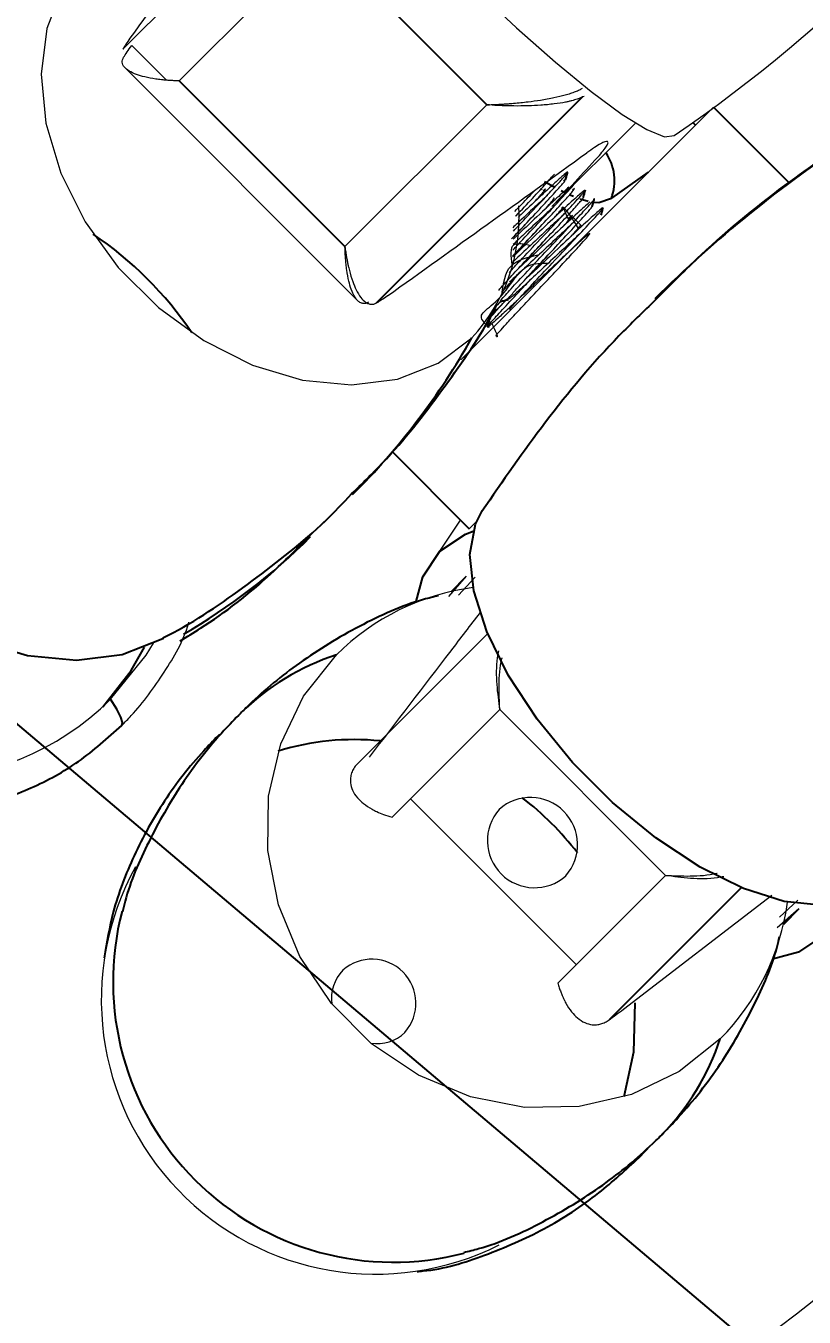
# Model space of a CAD drawing. Header units: millimetres. Extents: x -635 to 515, y -448 to 489.
# Drawn here: x 103.59 to 128.41, y -394.8 to -353.64 of the extents above; entities that cross this region are included whole.
import ezdxf

# ---------------------------------------------------------------- set-up
doc = ezdxf.new("R2010")
doc.units = ezdxf.units.MM
doc.header["$PDSIZE"] = -1
doc.dimstyles.new('ISO-25', dxfattribs={"dimtxt": 2.5, "dimasz": 2.5, "dimexe": 1.25, "dimexo": 0.625, "dimtad": 1, "dimtxsty": 'Standard', "dimcen": 2.5, "dimadec": 0, "dimazin": 0, "dimtfac": 1, "dimtmove": 0, "dimatfit": 3, "dimfxl": 0, "dimarcsym": 0})

# ---------------------------------------------------------------- blocks, each defined once
blk = doc.blocks.new('*D4')
at = {"color": 0, "lineweight": -2, "transparency": 16777216}
for p, q in [((-200.654, -72.75), (-224.205, -100.64)), ((-221.037, -102.007), (-34.947, -259.146)), ((159.588, -423.416), (-26.502, -266.277)), ((185.016, -398.421), (161.465, -426.311))]:
    blk.add_line(p, q, dxfattribs=at)
at = {"color": 0, "transparency": 16777216}
for points in [[(-220.682, -101.586), (-221.392, -102.427), (-223.56, -99.876)], [(159.943, -422.996), (159.233, -423.837), (162.11, -425.547)]]:
    blk.add_solid(points, dxfattribs=at)
at = {"layer": 'Defpoints', "color": 0, "transparency": 16777216}
for p in [(-200.009, -71.986), (-223.56, -99.876), (185.661, -397.657)]:
    blk.add_point(p, dxfattribs=at)
at = {"color": 0, "transparency": 16777216, "insert": (-30.725, -262.712), "char_height": 3.5, "attachment_point": 5}
blk.add_mtext('504,78', dxfattribs=at)

msp = doc.modelspace()

# ---------------------------------------------------------------- linework, layer by layer
at = {"color": 144, "linetype": 'Continuous', "lineweight": 18}
for p, q in [((106.689, -354.383), (113.269, -347.803)), ((113.009, -350.87), (108.485, -355.393)), ((108.071, -355.361), (106.972, -354.261)), ((106.772, -354.993), (114.17, -362.391)), ((121.36, -355.894), (121.394, -355.876)), ((118.293, -356.154), (113.77, -360.678)), ((125.521, -356.228), (117.465, -364.284)), ((120.366, -359.403), (123.032, -356.738)), ((120.804, -358.541), (120.74, -358.59)), ((120.142, -358.913), (120.012, -359.025)), ((120.024, -358.839), (120.055, -358.869)), ((121.087, -358.824), (121.024, -358.872)), ((120.406, -359.21), (120.339, -359.27)), ((120.473, -359.185), (120.457, -359.191)), ((120.765, -359.441), (120.629, -359.548)), ((119.147, -360.372), (119.591, -359.896)), ((118.632, -362.538), (118.763, -362.394)), ((112.652, -369.892), (113.11, -369.444)), ((116.8, -370.389), (117.459, -369.397)), ((117.963, -369.443), (117.734, -369.672)), ((117.636, -371.185), (117.07, -371.833)), ((117.636, -371.185), (117.143, -371.678)), ((117.391, -371.785), (117.925, -371.209)), ((118.319, -373.018), (114.099, -377.238)), ((115.275, -378.868), (118.706, -375.436)), ((123.991, -380.721), (118.706, -375.436)), ((121.147, -383.565), (115.862, -378.28)), ((120.559, -384.153), (123.991, -380.721)), ((122.649, -384.989), (127.384, -381.356)), ((127.628, -382.05), (128.208, -381.511)), ((128.242, -381.792), (127.553, -382.393))]:
    msp.add_line(p, q, dxfattribs=at)
at = {"color": 7, "linetype": 'Continuous', "lineweight": 25}
for p, q in [((118.293, -356.154), (113.009, -350.87)), ((108.485, -355.393), (113.77, -360.678)), ((114.78, -362.474), (121.36, -355.894)), ((124.863, -356.72), (124.947, -356.803)), ((123.441, -358.308), (122.265, -359.137)), ((120.662, -358.892), (120.808, -358.962)), ((120.922, -359.014), (121.061, -359.072)), ((121.27, -359.151), (121.53, -359.226)), ((115.285, -367.223), (117.734, -369.672)), ((128.242, -381.792), (127.749, -382.284)), ((123.148, -389.714), (123.524, -389.32))]:
    msp.add_line(p, q, dxfattribs=at)
at = {"color": 8, "linetype": 'Continuous', "lineweight": 25}
for p, q in [((127.925, -358.632), (125.531, -356.238)), ((126.41, -381.108), (122.19, -385.328))]:
    msp.add_line(p, q, dxfattribs=at)
at = {"color": 144, "linetype": 'Continuous', "lineweight": 18, "flags": 128}
for points in [[(112.028, -344.896), (111.987, -345.205), (112.216, -345.767), (112.703, -346.558), (113.429, -347.545), (114.361, -348.683), (115.458, -349.923), (116.673, -351.211), (117.952, -352.49), (119.24, -353.705), (120.48, -354.802), (121.618, -355.734), (122.605, -356.46), (123.396, -356.947), (123.958, -357.176), (124.267, -357.135)], [(105.578, -351.346), (104.768, -352.424), (104.261, -353.721), (104.079, -355.183), (104.23, -356.744), (104.707, -358.337), (105.489, -359.892), (106.544, -361.34), (107.823, -362.619), (109.271, -363.674), (110.826, -364.456), (112.419, -364.933), (113.98, -365.084), (115.442, -364.902), (116.739, -364.395), (117.817, -363.585)], [(106.296, -375.106), (107.434, -373.701), (107.666, -373.322)], [(125.737, -385.929), (124.425, -386.974), (122.902, -387.706), (121.236, -388.092), (119.499, -388.117), (117.768, -387.779), (116.117, -387.092), (114.619, -386.087), (113.34, -384.808), (112.335, -383.31), (111.648, -381.659), (111.31, -379.928), (111.335, -378.191), (111.721, -376.525), (112.453, -375.003), (113.498, -373.69)]]:
    msp.add_lwpolyline(points, dxfattribs=at)
at = {"color": 7, "linetype": 'Continuous', "lineweight": 25, "flags": 128}
for points in [[(120.134, -358.606), (120.341, -358.723), (120.447, -358.781)], [(121.705, -359.259), (121.864, -359.27), (122.265, -359.137)], [(96.005, -361.179), (95.995, -361.197), (95.487, -362.495), (95.305, -363.956), (95.456, -365.518), (95.933, -367.11), (96.716, -368.665), (97.77, -370.114), (99.049, -371.393), (100.498, -372.447), (102.053, -373.23), (103.645, -373.707), (105.207, -373.858), (106.668, -373.676), (107.966, -373.168), (107.989, -373.156)], [(130.324, -381.284), (129.902, -381.496), (128.938, -381.67), (127.78, -381.549), (126.479, -381.137), (125.093, -380.454), (123.681, -379.528), (122.305, -378.401), (121.026, -377.122), (119.899, -375.746), (118.973, -374.334), (118.29, -372.948), (117.879, -371.647), (117.757, -370.489), (117.931, -369.525), (118.142, -369.104)], [(116.8, -370.389), (117.61, -369.846), (117.858, -369.753)], [(116.036, -371.985), (116.257, -371.199), (116.8, -370.389)], [(106.049, -375.343), (106.95, -374.185), (107.379, -373.447)], [(110.444, -375.549), (110.437, -375.555), (110.341, -375.653)], [(109.709, -376.283), (109.713, -376.279), (109.778, -376.215)], [(129.038, -382.628), (128.228, -383.17), (127.4, -383.397)], [(123.013, -384.783), (122.975, -386.354), (122.667, -387.784)], [(123.879, -388.983), (123.872, -388.99), (123.807, -389.055)]]:
    msp.add_lwpolyline(points, dxfattribs=at)
at = {"color": 8, "linetype": 'Continuous', "lineweight": 25, "flags": 128}
msp.add_lwpolyline([(106.652, -375.946), (106.652, -375.946), (106.675, -375.848), (106.624, -375.675), (106.497, -375.427), (106.296, -375.106)], dxfattribs=at)
at = {"color": 144, "linetype": 'Continuous', "lineweight": 18}
for centre, radius, start, end in [((95.953, -315.863), 50.05, 304.4515, 325.5485), ((111.047, -372.54), 28, 135, 315), ((113.709, -359.758), 5.614, 317.03, 3.8987), ((100.18, -368.983), 8.654, 135.0304, 314.9696), ((118.868, -379.1), 7.623, 97.6166, 134.7843), ((119.685, -379.742), 1.503, 318.5238, 131.4762), ((119.816, -379.611), 1.503, 138.5238, 311.4762), ((114.754, -384.68), 8.753, 151.0815, 296.7263), ((120.327, -380.559), 7.623, 315.2157, 352.3834), ((114.631, -384.796), 1.403, 318.5238, 131.4762), ((114.616, -384.633), 1.275, 135.8348, 188.7959), ((114.794, -384.811), 1.275, 261.2041, 314.1652)]:
    msp.add_arc(centre, radius, start, end, dxfattribs=at)
at = {"color": 8, "linetype": 'Continuous', "lineweight": 25}
for centre, radius, start, end in [((117.075, -371.647), 23.33, 119.5246, 135.0117), ((151.864, -390.717), 40.014, 123.1981, 134.839), ((97.516, -352.088), 23.331, 315.0053, 330.4754), ((98.821, -356.054), 19.604, 299.9986, 314.9726), ((115.96, -381.177), 7.881, 108.2049, 134.4267), ((118.25, -383.467), 7.881, 315.5809, 341.795)]:
    msp.add_arc(centre, radius, start, end, dxfattribs=at)
at = {"color": 7, "linetype": 'Continuous', "lineweight": 25}
for centre, radius, start, end in [((120.759, -358.579), 1.606, 339.6585, 34.0453), ((99.286, -369.877), 11.565, 33.9159, 56.0841), ((114.064, -384.556), 8.163, 84.1479, 107.2532), ((113.763, -385.664), 9.331, 37.3555, 52.6445), ((115.311, -384.116), 8.936, 165.3968, 284.64)]:
    msp.add_arc(centre, radius, start, end, dxfattribs=at)
at = {"color": 144, "linetype": 'Continuous', "lineweight": 18}
for points, knots in [([(111.476, -347.682), (110.715, -348.74), (109.193, -350.856), (107.675, -352.976), (106.916, -354.036)], [0, 0, 0, 0, 0.5, 1, 1, 1, 1]), ([(108.485, -355.393), (108.429, -355.391), (108.321, -355.388), (108.171, -355.38), (108.038, -355.37), (107.923, -355.359), (107.824, -355.347), (107.64, -355.322), (107.396, -355.276), (107.106, -355.191), (106.882, -355.088), (106.747, -354.978), (106.686, -354.882), (106.666, -354.802), (106.672, -354.721), (106.7, -354.667), (106.713, -354.64)], [0, 0, 0, 0, 0.053549, 0.102357, 0.146423, 0.185747, 0.22033, 0.250172, 0.383563, 0.499569, 0.631341, 0.749409, 0.815696, 0.8793, 0.940595, 1, 1, 1, 1]), ([(118.293, -356.154), (118.353, -356.153), (118.467, -356.15), (118.632, -356.143), (118.783, -356.135), (118.918, -356.126), (119.038, -356.117), (119.266, -356.099), (119.59, -356.064), (120.024, -356.004), (120.426, -355.93), (120.746, -355.855), (120.97, -355.789), (121.123, -355.734), (121.253, -355.68), (121.317, -355.643), (121.349, -355.624)], [0, 0, 0, 0, 0.053546, 0.10235, 0.146412, 0.185733, 0.220314, 0.250155, 0.383549, 0.499557, 0.631333, 0.749403, 0.815692, 0.879297, 0.940594, 1, 1, 1, 1]), ([(121.36, -355.894), (121.342, -355.904), (121.307, -355.923), (121.244, -355.951), (121.173, -355.978), (121.093, -356.003), (121.004, -356.028), (120.906, -356.051), (120.728, -356.088), (120.435, -356.134), (120.032, -356.171), (119.596, -356.193), (119.23, -356.196), (118.905, -356.19), (118.617, -356.179), (118.408, -356.163), (118.293, -356.154)], [0, 0, 0, 0, 0.033608, 0.067817, 0.10271, 0.138368, 0.174869, 0.212286, 0.250688, 0.368489, 0.500512, 0.616353, 0.749899, 0.814266, 0.897633, 1, 1, 1, 1]), ([(121.834, -357.82), (121.966, -357.675), (122.06, -357.556), (122.138, -357.431), (122.154, -357.397), (122.163, -357.348), (122.157, -357.332), (122.124, -357.32), (122.096, -357.324), (122.022, -357.349), (121.975, -357.37), (121.862, -357.432), (121.796, -357.472), (121.65, -357.568), (121.569, -357.623), (121.481, -357.687)], [0, 0, 0, 0, 0.25, 0.25, 0.375, 0.375, 0.5, 0.5, 0.625, 0.625, 0.75, 0.75, 0.875, 0.875, 1, 1, 1, 1]), ([(115.127, -362.247), (116.187, -361.488), (118.307, -359.97), (120.423, -358.448), (121.481, -357.687)], [0, 0, 0, 0, 0.5, 1, 1, 1, 1]), ([(121.834, -357.82), (121.591, -358.086), (121.105, -358.618), (120.612, -359.142), (120.366, -359.403)], [0, 0, 0, 0, 0.501065, 1, 1, 1, 1]), ([(119.082, -360.433), (119.225, -360.28), (119.543, -359.942), (120.051, -359.402), (120.485, -358.929), (120.779, -358.604), (120.795, -358.562), (120.804, -358.541)], [0, 0, 0, 0, 0.169778, 0.375831, 0.587275, 0.790383, 1, 1, 1, 1]), ([(119.148, -360.179), (119.204, -360.119), (119.399, -359.912), (119.755, -359.537), (120.167, -359.098), (120.51, -358.727), (120.755, -358.458), (120.881, -358.307), (120.874, -358.285), (120.734, -358.398), (120.477, -358.632), (120.117, -358.965), (119.705, -359.35), (119.418, -359.623), (119.289, -359.744)], [0, 0, 0, 0, 0.03457, 0.121446, 0.211873, 0.302586, 0.389889, 0.478289, 0.569298, 0.659054, 0.745674, 0.835543, 0.926525, 1, 1, 1, 1]), ([(119.211, -359.711), (119.218, -359.704), (119.399, -359.511), (119.766, -359.121), (120.214, -358.635), (120.372, -358.455), (120.45, -358.366)], [0, 0, 0, 0, 0.012102, 0.340103, 0.676687, 1, 1, 1, 1]), ([(119.004, -361.502), (119.115, -361.382), (119.395, -361.08), (120.003, -360.439), (120.659, -359.744), (121.162, -359.198), (121.433, -358.9), (121.408, -358.906), (121.4, -358.907)], [0, 0, 0, 0, 0.1292188, 0.3256262, 0.5220485, 0.7222521, 0.915518, 1, 1, 1, 1]), ([(121.392, -358.892), (121.311, -358.96), (121.148, -359.099), (120.578, -359.629), (119.9, -360.266), (119.362, -360.778), (119.145, -360.98), (119.115, -361.007)], [0, 0, 0, 0, 0.23802, 0.481185, 0.724564, 0.962407, 1, 1, 1, 1]), ([(119.116, -360.984), (119.167, -360.928), (119.364, -360.715), (119.802, -360.25), (120.332, -359.687), (120.768, -359.212), (121.061, -358.887), (121.078, -358.845), (121.087, -358.824)], [0, 0, 0, 0, 0.065008, 0.250922, 0.436836, 0.627614, 0.810871, 1, 1, 1, 1]), ([(119.124, -360.788), (119.228, -360.677), (119.528, -360.357), (120.112, -359.744), (120.688, -359.124), (121.083, -358.695), (121.117, -358.637), (121.133, -358.61)], [0, 0, 0, 0, 0.119449, 0.345778, 0.581114, 0.809001, 1, 1, 1, 1]), ([(120.912, -358.779), (120.796, -358.884), (120.543, -359.114), (119.913, -359.702), (119.393, -360.198), (119.161, -360.415), (119.138, -360.438)], [0, 0, 0, 0, 0.289023, 0.632236, 0.962416, 1, 1, 1, 1]), ([(119.188, -359.554), (119.335, -359.398), (119.566, -359.155), (119.76, -358.947), (119.83, -358.872)], [0, 0, 0, 0, 0.639628, 1, 1, 1, 1]), ([(119.848, -359.218), (119.969, -359.084), (120.161, -358.872), (120.184, -358.82), (120.118, -358.87), (120.087, -358.894)], [0, 0, 0, 0, 0.475631, 0.755907, 1, 1, 1, 1]), ([(118.685, -362.075), (118.685, -362.062), (118.725, -362.009), (118.832, -361.886), (118.874, -361.839), (118.973, -361.729), (119.031, -361.665), (119.226, -361.452), (119.385, -361.28), (119.726, -360.914), (119.908, -360.721), (120.251, -360.357), (120.43, -360.166), (120.761, -359.81), (120.912, -359.646), (121.092, -359.448), (121.144, -359.39), (121.233, -359.291), (121.269, -359.25), (121.357, -359.145), (121.383, -359.106), (121.37, -359.107)], [0, 0, 0, 0, 0.125, 0.125, 0.1875, 0.1875, 0.25, 0.25, 0.375, 0.375, 0.5, 0.5, 0.625, 0.625, 0.75, 0.75, 0.8125, 0.8125, 0.875, 0.875, 1, 1, 1, 1]), ([(118.762, -362.396), (118.748, -362.407), (118.679, -362.458), (118.855, -362.251), (119.272, -361.799), (119.889, -361.139), (120.569, -360.424), (121.187, -359.763), (121.588, -359.325), (121.767, -359.12), (121.719, -359.154), (121.719, -359.154)], [0, 0, 0, 0, 0.036732, 0.174991, 0.310585, 0.450601, 0.585259, 0.724866, 0.861573, 0.998638, 1, 1, 1, 1]), ([(120.227, -359.042), (120.099, -359.16), (119.816, -359.42), (119.4, -359.812), (119.169, -360.029), (119.12, -360.075)], [0, 0, 0, 0, 0.394963, 0.871772, 1, 1, 1, 1]), ([(121.579, -359.253), (121.461, -359.36), (121.22, -359.576), (120.583, -360.171), (119.877, -360.841), (119.463, -361.229), (119.261, -361.418)], [0, 0, 0, 0, 0.249796, 0.509501, 0.760476, 1, 1, 1, 1]), ([(120.134, -359.498), (120.15, -359.481), (120.253, -359.369), (120.37, -359.238), (120.468, -359.115), (120.44, -359.127), (120.425, -359.133)], [0, 0, 0, 0, 0.056009, 0.361876, 0.677773, 1, 1, 1, 1]), ([(121.015, -359.766), (120.911, -359.624), (120.628, -359.235), (120.798, -359.602), (120.906, -359.836)], [0, 0, 0, 0, 0.364563, 1, 1, 1, 1]), ([(118.967, -362.358), (118.968, -362.345), (119.008, -362.292), (119.115, -362.169), (119.157, -362.122), (119.256, -362.011), (119.314, -361.948), (119.509, -361.735), (119.668, -361.563), (120.009, -361.197), (120.191, -361.003), (120.534, -360.64), (120.713, -360.449), (121.044, -360.093), (121.195, -359.929), (121.375, -359.731), (121.427, -359.673), (121.516, -359.574), (121.552, -359.533), (121.64, -359.428), (121.666, -359.389), (121.652, -359.39)], [0, 0, 0, 0, 0.125, 0.125, 0.1875, 0.1875, 0.25, 0.25, 0.375, 0.375, 0.5, 0.5, 0.625, 0.625, 0.75, 0.75, 0.8125, 0.8125, 0.875, 0.875, 1, 1, 1, 1]), ([(119.049, -362.674), (119.035, -362.679), (119, -362.69), (119.287, -362.372), (119.799, -361.819), (120.459, -361.118), (121.132, -360.41), (121.664, -359.834), (121.977, -359.491), (121.969, -359.478), (121.966, -359.473)], [0, 0, 0, 0, 0.095227, 0.230636, 0.369652, 0.508014, 0.643967, 0.784192, 0.919062, 1, 1, 1, 1]), ([(120.77, -359.629), (120.648, -359.741), (120.37, -359.997), (119.834, -360.501), (119.371, -360.937), (119.164, -361.127), (119.108, -361.179)], [0, 0, 0, 0, 0.24702, 0.563456, 0.879892, 1, 1, 1, 1]), ([(120.4, -359.426), (120.306, -359.513), (120.056, -359.743), (119.588, -360.185), (119.269, -360.483), (119.131, -360.613)], [0, 0, 0, 0, 0.254451, 0.677444, 1, 1, 1, 1]), ([(121.979, -359.442), (121.912, -359.496), (121.777, -359.605), (121.24, -360.104), (120.572, -360.731), (119.952, -361.321), (119.656, -361.596), (119.552, -361.692)], [0, 0, 0, 0, 0.21986, 0.44084, 0.66524, 0.882258, 1, 1, 1, 1]), ([(120.417, -359.78), (120.46, -359.734), (120.584, -359.599), (120.698, -359.467), (120.756, -359.384), (120.702, -359.422), (120.675, -359.441)], [0, 0, 0, 0, 0.146548, 0.423096, 0.710486, 1, 1, 1, 1]), ([(120.71, -360.052), (120.802, -359.951), (121, -359.732), (121.056, -359.644), (120.928, -359.752), (120.874, -359.797)], [0, 0, 0, 0, 0.334662, 0.718813, 1, 1, 1, 1]), ([(121.324, -360.023), (121.15, -359.848), (120.867, -359.564), (121.113, -359.951), (121.209, -360.1)], [0, 0, 0, 0, 0.614055, 1, 1, 1, 1]), ([(121.053, -359.911), (120.932, -360.023), (120.654, -360.278), (120.11, -360.791), (119.556, -361.311), (119.162, -361.675), (119.039, -361.785), (119.014, -361.806)], [0, 0, 0, 0, 0.192413, 0.438484, 0.684555, 0.937064, 1, 1, 1, 1]), ([(119.116, -360.989), (119.202, -360.898), (119.47, -360.613), (119.71, -360.355), (119.874, -360.179)], [0, 0, 0, 0, 0.320711, 1, 1, 1, 1]), ([(120.98, -360.349), (121.004, -360.323), (121.167, -360.146), (121.312, -359.979), (121.282, -359.984), (121.266, -359.987)], [0, 0, 0, 0, 0.080314, 0.530957, 1, 1, 1, 1]), ([(118.458, -363.131), (118.531, -363.291), (118.678, -363.613), (118.549, -363.516), (118.684, -363.406), (118.906, -363.148), (119.237, -362.793), (119.642, -362.359), (120.083, -361.893), (120.524, -361.429), (120.929, -360.996), (121.259, -360.638), (121.488, -360.385), (121.597, -360.25), (121.572, -360.247), (121.416, -360.377), (121.145, -360.624), (120.773, -360.969), (120.331, -361.383), (119.864, -361.826), (119.402, -362.263), (118.978, -362.659), (118.637, -362.973), (118.403, -363.183), (118.29, -363.27), (118.312, -363.217), (118.524, -362.975), (118.949, -362.515), (119.369, -362.066), (119.621, -361.8), (119.673, -361.745)], [0, 0, 0, 0, 0.035242, 0.071208, 0.106735, 0.140976, 0.176453, 0.212431, 0.247385, 0.281887, 0.317741, 0.353495, 0.387846, 0.423013, 0.459013, 0.494316, 0.5286, 0.564269, 0.600178, 0.634823, 0.669615, 0.705562, 0.741146, 0.775396, 0.810809, 0.846798, 0.893004, 0.939828, 0.987502, 1, 1, 1, 1]), ([(121.288, -360.238), (121.182, -360.336), (120.919, -360.578), (120.395, -361.072), (119.829, -361.603), (119.355, -362.039), (119.03, -362.333), (118.988, -362.349), (118.967, -362.358)], [0, 0, 0, 0, 0.119628, 0.294681, 0.469734, 0.649368, 0.821919, 1, 1, 1, 1]), ([(119.106, -361.254), (119.07, -360.984), (119.004, -360.484), (119.473, -360.59), (119.688, -360.638)], [0, 0, 0, 0, 0.540971, 1, 1, 1, 1]), ([(119.261, -361.418), (119.394, -361.277), (119.709, -360.942), (119.993, -360.638), (120.157, -360.462)], [0, 0, 0, 0, 0.420757, 1, 1, 1, 1]), ([(113.77, -360.678), (113.778, -360.735), (113.792, -360.844), (113.817, -360.995), (113.841, -361.129), (113.865, -361.246), (113.888, -361.346), (113.934, -361.532), (114.009, -361.779), (114.132, -362.072), (114.269, -362.3), (114.403, -362.437), (114.516, -362.499), (114.606, -362.52), (114.695, -362.514), (114.752, -362.487), (114.78, -362.474)], [0, 0, 0, 0, 0.0535699, 0.1023896, 0.1464573, 0.1857731, 0.2203384, 0.2501562, 0.3836992, 0.4995629, 0.6315826, 0.7494072, 0.8159336, 0.8796052, 0.9408167, 1, 1, 1, 1]), ([(114.523, -362.45), (114.508, -362.458), (114.477, -362.475), (114.431, -362.489), (114.385, -362.495), (114.339, -362.491), (114.294, -362.479), (114.249, -362.457), (114.175, -362.404), (114.075, -362.281), (113.972, -362.057), (113.887, -361.767), (113.836, -361.493), (113.802, -361.228), (113.78, -360.98), (113.774, -360.785), (113.77, -360.678)], [0, 0, 0, 0, 0.033752, 0.06806, 0.103008, 0.138673, 0.17513, 0.212448, 0.250691, 0.368737, 0.500518, 0.616502, 0.749901, 0.814305, 0.897672, 1, 1, 1, 1]), ([(118.782, -362.183), (118.824, -361.844), (118.907, -361.172), (119.613, -361.01), (119.962, -360.93)], [0, 0, 0, 0, 0.505261, 1, 1, 1, 1]), ([(119.552, -361.692), (119.682, -361.554), (119.995, -361.223), (120.275, -360.921), (120.439, -360.744)], [0, 0, 0, 0, 0.415756, 1, 1, 1, 1]), ([(118.37, -363.257), (118.243, -363.137), (117.982, -362.889), (118.426, -362.593), (118.972, -362.042), (119.476, -361.204), (120.028, -361.206), (120.25, -361.207)], [0, 0, 0, 0, 0.20192, 0.415577, 0.637085, 0.853994, 1, 1, 1, 1]), ([(118.766, -362.127), (118.871, -362.014), (119.062, -361.809), (119.291, -361.568), (119.393, -361.46)], [0, 0, 0, 0, 0.552126, 1, 1, 1, 1]), ([(118.417, -362.98), (118.389, -362.996), (118.333, -363.027), (118.539, -362.786), (118.768, -362.534), (118.941, -362.348), (118.953, -362.335)], [0, 0, 0, 0, 0.331398, 0.654346, 0.977293, 1, 1, 1, 1]), ([(118.755, -362.548), (118.694, -362.605), (118.523, -362.762), (118.452, -362.821), (118.406, -362.858)], [0, 0, 0, 0, 0.358949, 1, 1, 1, 1]), ([(118.075, -372.346), (117.764, -372.752), (116.584, -374.288), (115.406, -375.825), (114.54, -376.957)], [0, 0, 0, 0, 0.263971, 1, 1, 1, 1]), ([(106.652, -375.946), (106.754, -375.841), (107.26, -375.322), (108.023, -374.266), (108.626, -373.239), (108.792, -372.668), (108.796, -372.653)], [0, 0, 0, 0, 0.111011, 0.549983, 0.988638, 1, 1, 1, 1]), ([(118.669, -373.559), (118.654, -373.633), (118.584, -373.987), (118.593, -374.654), (118.669, -375.175), (118.706, -375.436)], [0, 0, 0, 0, 0.115652, 0.55716, 1, 1, 1, 1]), ([(118.706, -375.436), (118.695, -375.179), (118.673, -374.667), (118.707, -374.078), (118.78, -373.795), (118.781, -373.79)], [0, 0, 0, 0, 0.496645, 0.991749, 1, 1, 1, 1]), ([(114.099, -377.238), (114.083, -377.261), (114.051, -377.309), (114.013, -377.382), (113.982, -377.457), (113.96, -377.534), (113.946, -377.612), (113.941, -377.692), (113.948, -377.826), (114.003, -378.018), (114.147, -378.239), (114.36, -378.441), (114.578, -378.586), (114.798, -378.697), (115.008, -378.786), (115.18, -378.839), (115.275, -378.868)], [0, 0, 0, 0, 0.033608, 0.067817, 0.10271, 0.138368, 0.174869, 0.212286, 0.250688, 0.368489, 0.500512, 0.616353, 0.749899, 0.814266, 0.897633, 1, 1, 1, 1]), ([(123.991, -380.721), (124.248, -380.732), (124.76, -380.754), (125.348, -380.72), (125.63, -380.647), (125.634, -380.647)], [0, 0, 0, 0, 0.4975198, 0.9934953, 1, 1, 1, 1]), ([(125.848, -380.762), (125.781, -380.775), (125.433, -380.843), (124.773, -380.833), (124.252, -380.758), (123.991, -380.721)], [0, 0, 0, 0, 0.106611, 0.552633, 1, 1, 1, 1]), ([(120.559, -384.153), (120.574, -384.203), (120.602, -384.298), (120.648, -384.428), (120.693, -384.542), (120.736, -384.639), (120.777, -384.721), (120.857, -384.873), (120.986, -385.067), (121.188, -385.28), (121.409, -385.424), (121.62, -385.485), (121.793, -385.486), (121.93, -385.46), (122.063, -385.41), (122.148, -385.355), (122.19, -385.328)], [0, 0, 0, 0, 0.053574, 0.102397, 0.146468, 0.185786, 0.220354, 0.250174, 0.383713, 0.499575, 0.631591, 0.749413, 0.815938, 0.879608, 0.940818, 1, 1, 1, 1])]:
    msp.add_open_spline(points, degree=3, knots=knots, dxfattribs=at)
at = {"color": 7, "linetype": 'Continuous', "lineweight": 25}
for points, knots in [([(106.655, -350.557), (106.543, -350.613), (105.55, -351.11), (103.797, -352.353), (101.871, -353.848), (100.886, -354.882), (100.597, -355.185)], [0, 0, 0, 0, 0.050277, 0.444455, 0.837018, 1, 1, 1, 1]), ([(130.294, -357), (129.512, -357.52), (127.707, -358.721), (125.496, -360.534), (124.155, -361.889), (123.682, -362.366)], [0, 0, 0, 0, 0.331362, 0.764414, 1, 1, 1, 1]), ([(120.807, -358.548), (120.817, -358.508), (120.839, -358.427), (120.861, -358.347), (120.871, -358.306)], [0, 0, 0, 0, 0.499977, 1, 1, 1, 1]), ([(121.373, -359.112), (121.384, -359.072), (121.405, -358.991), (121.427, -358.91), (121.438, -358.87)], [0, 0, 0, 0, 0.499978, 1, 1, 1, 1]), ([(121.656, -359.394), (121.667, -359.354), (121.688, -359.273), (121.71, -359.193), (121.72, -359.152)], [0, 0, 0, 0, 0.4999744, 1, 1, 1, 1]), ([(121.939, -359.677), (121.949, -359.637), (121.971, -359.556), (121.993, -359.476), (122.003, -359.435)], [0, 0, 0, 0, 0.499971, 1, 1, 1, 1]), ([(93.217, -362.511), (93.115, -362.616), (92.61, -363.135), (91.823, -364.183), (91.037, -365.738), (90.548, -367.41), (90.369, -369.139), (90.505, -370.869), (90.951, -372.543), (91.691, -374.107), (92.701, -375.511), (93.948, -376.708), (95.392, -377.661), (96.985, -378.338), (98.677, -378.716), (100.411, -378.782), (102.133, -378.534), (103.779, -377.974), (105.331, -377.131), (106.207, -376.345), (106.652, -375.946)], [0, 0, 0, 0, 0.014787, 0.073259, 0.13169, 0.189932, 0.247939, 0.305697, 0.36322, 0.420557, 0.477779, 0.534975, 0.592234, 0.649615, 0.707186, 0.764987, 0.823031, 0.881296, 0.939733, 1, 1, 1, 1]), ([(113.983, -368.56), (114.412, -368.14), (115.543, -367.028), (117.073, -364.999), (118.192, -363.379), (118.617, -362.521), (118.626, -362.503)], [0, 0, 0, 0, 0.233221, 0.616334, 0.991852, 1, 1, 1, 1]), ([(123.682, -362.366), (123.286, -362.748), (122.022, -363.967), (120.141, -366.216), (118.798, -368.16), (118.137, -369.117)], [0, 0, 0, 0, 0.187986, 0.600529, 1, 1, 1, 1]), ([(118.733, -362.425), (118.773, -362.414), (118.854, -362.393), (118.935, -362.371), (118.975, -362.36)], [0, 0, 0, 0, 0.500029, 1, 1, 1, 1]), ([(118.369, -363), (118.359, -363.041), (118.337, -363.122), (118.315, -363.203), (118.304, -363.244)], [0, 0, 0, 0, 0.499974, 1, 1, 1, 1]), ([(107.966, -373.148), (108.078, -373.091), (109.071, -372.595), (110.824, -371.351), (112.736, -369.869), (113.708, -368.85), (113.983, -368.56)], [0, 0, 0, 0, 0.050657, 0.447815, 0.843346, 1, 1, 1, 1]), ([(108.507, -373.246), (108.729, -373.114), (109.758, -372.504), (111.171, -371.383), (112.248, -370.299), (112.652, -369.892)], [0, 0, 0, 0, 0.146236, 0.679189, 1, 1, 1, 1]), ([(116.753, -371.807), (116.595, -371.844), (115.725, -372.052), (114.211, -372.747), (112.338, -373.874), (111.119, -374.884), (110.531, -375.463), (110.437, -375.555)], [0, 0, 0, 0, 0.066911, 0.367734, 0.669038, 0.947419, 1, 1, 1, 1]), ([(110.437, -375.555), (110.261, -375.737), (109.577, -376.442), (108.53, -377.782), (107.493, -379.621), (106.881, -381.003), (106.706, -381.768), (106.68, -381.88)], [0, 0, 0, 0, 0.101595, 0.393142, 0.677684, 0.952848, 1, 1, 1, 1]), ([(109.713, -376.279), (109.563, -376.434), (108.939, -377.077), (107.981, -378.316), (107.019, -380.053), (106.367, -381.735), (106.174, -382.856), (106.09, -383.344)], [0, 0, 0, 0, 0.080016, 0.332714, 0.57919, 0.816943, 1, 1, 1, 1]), ([(123.872, -388.99), (124.049, -388.808), (124.732, -388.103), (125.779, -386.763), (126.817, -384.924), (127.428, -383.542), (127.603, -382.777), (127.629, -382.665)], [0, 0, 0, 0, 0.101595, 0.393142, 0.677684, 0.952848, 1, 1, 1, 1]), ([(117.557, -392.738), (117.715, -392.7), (118.585, -392.493), (120.099, -391.797), (121.971, -390.671), (123.19, -389.661), (123.779, -389.082), (123.872, -388.99)], [0, 0, 0, 0, 0.066911, 0.367734, 0.669038, 0.947419, 1, 1, 1, 1]), ([(116.073, -393.347), (116.135, -393.342), (116.877, -393.287), (118.252, -392.852), (120.144, -392.037), (121.799, -390.965), (122.729, -390.103), (123.148, -389.714)], [0, 0, 0, 0, 0.022913, 0.27325, 0.529948, 0.788133, 1, 1, 1, 1])]:
    msp.add_open_spline(points, degree=3, knots=knots, dxfattribs=at)
at = {"color": 144, "linetype": 'Continuous', "lineweight": 18}
for points in [[(106.916, -354.036), (106.816, -354.176), (106.741, -354.291), (106.689, -354.383)], [(106.713, -354.64), (106.772, -354.541), (106.86, -354.412), (106.972, -354.261)], [(115.127, -362.247), (114.987, -362.347), (114.872, -362.422), (114.78, -362.474)], [(122.19, -385.328), (122.326, -385.232), (122.48, -385.119), (122.649, -384.989)]]:
    msp.add_open_spline(points, degree=3, dxfattribs=at)

# ---------------------------------------------------------------- dimensions: what is measured, and where the dimension line sits
dim = msp.add_aligned_dim(p1=(185.661, -397.657), p2=(-200.009, -71.986), distance=36.503, dimstyle='ISO-25', override={"dimtxt": 3.5, "dimasz": 3.302, "dimexe": 1, "dimexo": 1, "dimgap": 1.524, "dimtih": 1, "dimtoh": 1, "dimzin": 1, "dimadec": 2, "dimtzin": 1})
dim.commit()
dim.dimension.update_dxf_attribs({"geometry": '*D4', "text_midpoint": (-30.725, -262.712)})

doc.saveas('drawing.dxf')
